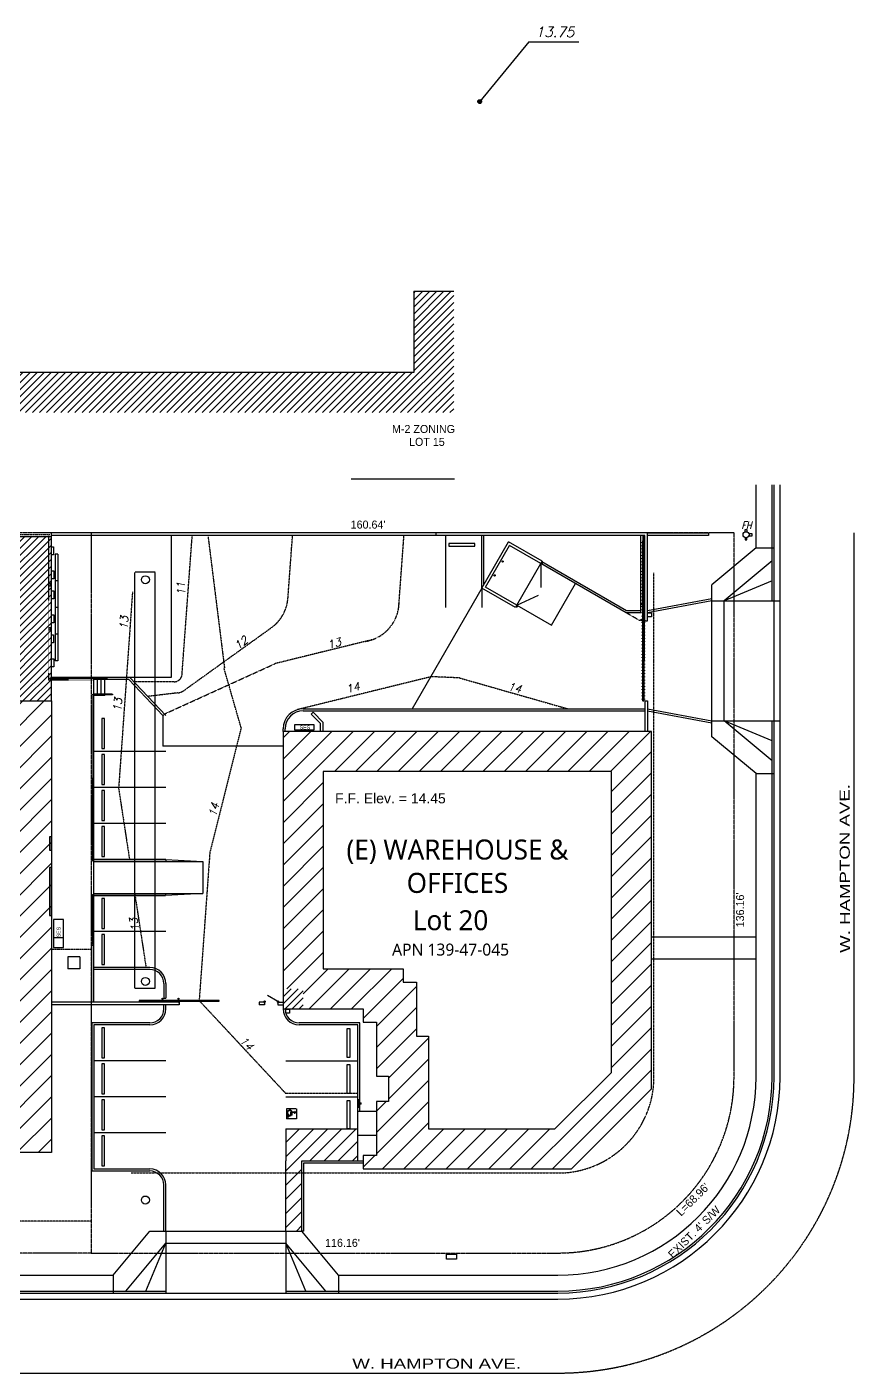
# Model space of a CAD drawing. Extents: x -13328 to 38686, y -10157 to 7853.
# Drawn here: x 26599 to 29079, y 3816 to 7853 of the extents above; entities that cross this region are included whole.
import ezdxf
from ezdxf.enums import TextEntityAlignment as Align

# ---------------------------------------------------------------- set-up
doc = ezdxf.new("R2010")
doc.units = 0
doc.header["$LTSCALE"] = 1.5
doc.header["$MEASUREMENT"] = 0
for name, pattern in [('CENTER2', [1.125, 0.75, -0.125, 0.125, -0.125]), ('DOT', [0.25, 0, -0.25]), ('HIDDEN', [0.375, 0.25, -0.125]), ('HIDDEN2', [0.1875, 0.125, -0.0625]), ('PHANTOM2', [1.25, 0.625, -0.125, 0.125, -0.125, 0.125, -0.125])]:
    doc.linetypes.add(name, pattern=pattern)
doc.layers.get('0').update_dxf_attribs({"color": 8})
doc.layers.get('DEFPOINTS').update_dxf_attribs({"color": 11})
for name, color, linetype in [('A-BLDG-OUTLINE', 6, 'Continuous'), ('A-canopy', 8, 'CENTER2'), ('A-guardrail-handrail', 1, 'Continuous'), ('C-Conc-curb', 3, 'Continuous'), ('C-curb-exs', 41, 'Continuous'), ('C-EP', 1, 'Continuous'), ('C-grades', 2, 'Continuous'), ('C-grades-contour', 140, 'Continuous'), ('C-grades-contour-exs', 8, 'HIDDEN'), ('C-PROP-LINE', 7, 'PHANTOM2'), ('C-Reservoir', 1, 'HIDDEN2'), ('C-setbacks', 1, 'HIDDEN'), ('C-STRIPE-exs', 8, 'Continuous'), ('C-Uility-abv-grnd', 2, 'Continuous'), ('Demo', 8, 'CENTER2'), ('DOORWINDO', 7, 'Continuous'), ('Hatch-walls', 8, 'Continuous'), ('S-col', 7, 'Continuous'), ('TEXT', 7, 'Continuous'), ('Text-Utility', 1, 'Continuous'), ('Text2', 2, 'Continuous'), ('TEXT9', 9, 'Continuous'), ('UTILITY', 4, 'Continuous')]:
    doc.layers.add(name, color=color, linetype=linetype)
doc.styles.add('ARIAL', font='arial.ttf')
doc.styles.add('L60', font='simplex', dxfattribs={"width": 0.8, "oblique": 15, "height": 1.8})
doc.styles.add('LUCIDA', font='l_10646.ttf')
doc.styles.add('SIMP210', font='ROMANS.SHX', dxfattribs={"oblique": 15, "height": 34})
pattern_1 = [(45, (25232.4, 4477.275), (-31.8198, 31.8198), [])]
pattern_2 = [(45, (27857.425, 3843.948), (-10.6066, 10.6066), [])]

# ---------------------------------------------------------------- blocks, each defined once
blk = doc.blocks.new('HANDICAP')
for p, q in [((-30, 30), (30, 30)), ((-30, 29.9), (-30, -30)), ((30, 30), (30, -30)), ((-30, -30), (30, -30))]:
    blk.add_line(p, q)
at = {"linetype": 'Continuous'}
for p, q in [((-13.2, 1.6), (-13.8, 5.1)), ((-8.8, -4.5), (-13.1, 20.1)), ((-7.1, 5.4), (-9, 15.8)), ((8, 5.4), (-7.1, 5.4)), ((8, 2.1), (-6.6, 2.1)), ((-6, -1.2), (-6.6, 2.1)), ((8, 5.4), (8, 2.1)), ((-8.8, -4.5), (7.9, -4.6)), ((-6, -1.2), (10.3, -1.2)), ((9, -17.5), (7.4, -12.9)), ((7.9, -4.6), (14.8, -23.4)), ((16.8, -19.1), (10.3, -1.2)), ((14.8, -23.4), (22, -20.8)), ((20.9, -17.6), (16.8, -19.1)), ((22, -20.8), (20.9, -17.6))]:
    blk.add_line(p, q, dxfattribs=at)
for centre, radius, start, end in [((-5.6, -9.4), 16.7, 119.8345, 331.02895), ((-5.6, -9.4), 13.4, 124.98237, 344.70333), ((-8.1, 20.8), 5.02, 260.47286, 188.0079)]:
    blk.add_arc(centre, radius, start, end, dxfattribs=at)
blk = doc.blocks.new('FH')
at = {"layer": 'C-Uility-abv-grnd'}
for p, q in [((-5.8, 1.5), (-10.4, 1.5)), ((-10.4, 1.5), (-10.4, -1.5)), ((5.8, 1.5), (10.4, 1.5)), ((10.4, 1.5), (10.4, -1.5)), ((-10.4, -1.5), (-5.8, -1.5)), ((-2, -5.7), (-2, -12)), ((-2, -12), (2, -12)), ((2, -12), (2, -5.7)), ((10.4, -1.5), (5.8, -1.5))]:
    blk.add_line(p, q, dxfattribs=at)
blk.add_circle((0, 0), 6, dxfattribs=at)

msp = doc.modelspace()

# ---------------------------------------------------------------- hatches: boundary and pattern name
at = {"layer": 'C-grades'}
h = msp.add_hatch(color=256, dxfattribs=at)
h.dxf.hatch_style = 1
h.paths.add_polyline_path([(27957.3161, 7634.3877, 0.468455589), (27950.5428, 7628.7448, 0.468455589), (27957.3161, 7623.1019)])
h.paths.add_polyline_path([(27962.0173, 7628.7448, 0.361975135), (27957.3161, 7634.3877), (27957.3161, 7623.1019, 0.361975135)])
at = {"layer": 'Hatch-walls'}
h = msp.add_hatch(dxfattribs=at)
h.set_pattern_fill('ANSI31', color=256, scale=120)
h.set_pattern_definition(pattern_2)
h.paths.add_polyline_path([(25166.7441, 7315.7678), (25046.7441, 7315.7678), (25046.7441, 6695.9878), (27878.7441, 6695.9878), (27878.7441, 7059.8854), (27758.7441, 7059.8854), (27758.7441, 6815.9878), (25166.7441, 6815.9878)])
at = {"layer": 'Hatch-walls', "transparency": 33554684}
h = msp.add_hatch(dxfattribs=at)
h.set_pattern_fill('ANSI31', color=256, scale=120)
h.set_pattern_definition([(45, (25232.4, 4477.275), (-10.6066, 10.6066), [])])
h.paths.add_polyline_path([(25040.1851, 6323.9878), (25040.1851, 5879.4188), (25232.1851, 5879.4188), (25232.1851, 5831.4188), (26671.0844, 5831.4188), (26671.0641, 6323.9939)])
h.paths.add_polyline_path([(26550.5906, 6203.9878), (26550.5906, 5951.4188), (25352.1851, 5951.4188), (25352.1851, 5999.4188), (25160.1851, 5999.4188), (25160.1851, 6203.9878)], flags=16)
h.paths.add_polyline_path([(25740.0902, 5948.9147), (25740.0902, 6050.1647), (25702.4378, 6060.2536), (25702.4378, 5959.0036)], flags=16)
at = {"layer": 'Hatch-walls'}
h = msp.add_hatch(dxfattribs=at)
h.set_pattern_fill('ANSI31', color=256, scale=360)
h.set_pattern_definition(pattern_1)
h.paths.add_polyline_path([(26552.3994, 5725.2787), (26552.3994, 4597.2747), (25352.3994, 4597.2747), (25352.3994, 5725.2787)], flags=16)
h.paths.add_polyline_path([(25833.779, 4858.3492), (26121.3736, 4858.3492), (26121.3736, 5015.9303), (25833.779, 5015.9303)], flags=8)
h.paths.add_polyline_path([(25655.1149, 5007.1131), (26328.7366, 5007.1131), (26328.7366, 5264.6942), (25655.1149, 5264.6942)], flags=8)
h.paths.add_polyline_path([(25422.5718, 5831.4188), (25376.7251, 5831.4188), (25376.7251, 5831.2938), (25239.3628, 5831.2835), (25239.3617, 5845.2787), (25232.3994, 5845.2787), (25232.3994, 4477.2747), (26672.3994, 4477.2747), (26672.3994, 5831.3914), (25422.5708, 5831.2973)])
h = msp.add_hatch(dxfattribs=at)
h.set_pattern_fill('ANSI31', color=256, scale=360)
h.set_pattern_definition(pattern_1)
h.paths.add_polyline_path([(28471.0641, 5739.9878), (27367.0641, 5739.9878), (27367.0641, 4967.9878), (27427.0641, 4967.9878), (27427.0641, 4907.9878), (27607.0641, 4907.9878), (27607.0641, 4867.9878), (27647.0641, 4867.9878), (27647.0641, 4705.9878), (27683.0641, 4705.9878), (27683.0641, 4629.9878), (27647.0641, 4629.9878), (27647.0641, 4467.9878), (27607.0641, 4467.9878), (27607.0641, 4427.9878), (28231.0076, 4427.9878), (28471.0641, 4668.0443)])
h.paths.add_polyline_path([(28351.0641, 5619.9878), (28351.0641, 4717.7499), (28237.4152, 4604.101), (28237.4375, 4445.7314), (28227.6939, 4435.9878), (27655.0641, 4435.9878), (27655.0641, 4621.9878), (27691.0641, 4621.9878), (27691.0641, 4713.9878), (27655.0641, 4713.9878), (27655.0641, 4921.4878), (27767.0641, 4921.4878), (27767.0641, 4987.9878), (27727.0641, 4987.9878), (27727.0641, 5027.9878), (27487.0641, 5027.9878), (27487.0641, 5619.9878)], flags=16)
h.paths.add_polyline_path([(27803.0641, 4825.9878), (27767.0641, 4825.9878), (27767.0641, 4921.4878), (27655.0641, 4921.4878), (27655.0641, 4713.9878), (27691.0641, 4713.9878), (27691.0641, 4621.9878), (27655.0641, 4621.9878), (27655.0641, 4435.9878), (28227.6939, 4435.9878), (28237.4375, 4445.7314), (28237.4152, 4604.101), (28181.302, 4547.9878), (27803.0641, 4547.9878)], flags=0)
h.paths.add_polyline_path([(27618.9606, 5140.8479), (28272.7985, 5140.8479), (28272.7985, 5399.929), (27618.9606, 5399.929)], flags=8)
h.paths.add_polyline_path([(27890.9528, 5441.2913), (28088.1834, 5441.2913), (28088.1834, 5487.8261), (27890.9528, 5487.8261)], flags=8)
h.paths.add_polyline_path([(27754.7761, 5486.2657), (28107.931, 5486.2657), (28107.931, 5532.8312), (27754.7761, 5532.8312)], flags=8)
h.paths.add_polyline_path([(27979.7249, 4726.0263), (28176.9554, 4726.0263), (28176.9554, 4772.5611), (27979.7249, 4772.5611)], flags=8)
h.paths.add_polyline_path([(27892.5239, 4771.0263), (28192.0942, 4771.0263), (28192.0942, 4817.5611), (27892.5239, 4817.5611)], flags=8)
h = msp.add_hatch(dxfattribs=at)
h.set_pattern_fill('ANSI31', color=256, scale=120)
h.set_pattern_definition(pattern_2)
h.paths.add_polyline_path([(27427.0641, 4967.9878), (27367.0641, 4967.9878), (27367.0641, 4907.9878), (27427.0641, 4907.9878)])
h = msp.add_hatch(dxfattribs=at)
h.set_pattern_fill('ANSI31', color=256, scale=360)
h.set_pattern_definition(pattern_1)
h.paths.add_polyline_path([(27803.0641, 4825.9878), (27767.0641, 4825.9878), (27767.0641, 4921.4878), (27655.0641, 4921.4878), (27655.0641, 4713.9878), (27691.0641, 4713.9878), (27691.0641, 4621.9878), (27655.0641, 4621.9878), (27655.0641, 4435.9878), (28227.6939, 4435.9878), (28237.4375, 4445.7314), (28237.4152, 4604.101), (28181.302, 4547.9878), (27803.0641, 4547.9878)])

# ---------------------------------------------------------------- linework, layer by layer
at = {"layer": 'A-BLDG-OUTLINE'}
for q in [(25040.1851, 6323.9878), (26671.0844, 5831.4188)]:
    msp.add_line((26671.0641, 6323.9878), q, dxfattribs=at)
for points in [[(26672.1851, 5831.4188), (26672.3994, 4477.2747), (25232.3994, 4477.2747), (25232.1851, 5831.4188)], [(27367.0641, 4907.9878), (27607.0641, 4907.9878), (27607.0641, 4867.9878), (27647.0641, 4867.9878), (27647.0641, 4705.9878), (27683.0641, 4705.9878), (27683.0641, 4629.9878), (27647.0641, 4629.9878), (27647.0641, 4467.9878), (27607.0641, 4467.9878), (27607.0641, 4427.9878), (28231.0076, 4427.9878), (28471.0641, 4668.0443), (28471.0641, 5739.9878), (27367.0641, 5739.9878)]]:
    msp.add_lwpolyline(points, close=True, dxfattribs=at)
at = {"layer": 'A-canopy', "ltscale": 0.25}
msp.add_line((26672.301, 5087.2604), (26793.0641, 5087.2604), dxfattribs=at)
at = {"layer": 'A-guardrail-handrail'}
for p, q in [((26837.616, 5899.9878), (26668.5726, 5899.9878)), ((26837.616, 5897.9878), (26668.5726, 5897.9878)), ((26796.0641, 5850.9878), (26795.3491, 5352.2373)), ((26854.0641, 5851.9878), (26797.0641, 5851.9878)), ((26798.0641, 5849.9878), (26797.3491, 5352.0977)), ((26854.0641, 5849.9878), (26798.0641, 5849.9878)), ((26795.3491, 5250.044), (26795.3491, 5103.0915)), ((26797.3491, 5250.044), (26797.3491, 5103.0915))]:
    msp.add_line(p, q, dxfattribs=at)
for centre in [(26668.5726, 5898.9878), (26837.616, 5898.9878), (26797.0641, 5850.9878), (26854.0641, 5850.9878), (26796.3491, 5352.2373), (26796.3491, 5250.044), (26796.3491, 5103.0915)]:
    msp.add_circle(centre, 1, dxfattribs=at)
at = {"layer": 'C-Conc-curb', "color": 1, "linetype": 'HIDDEN', "ltscale": 0.2}
for p in [(26663.0641, 6326.1552), (26799.0641, 5893.9878)]:
    msp.add_line(p, (26663.0641, 5893.9878), dxfattribs=at)
at = {"layer": 'C-Conc-curb'}
for points in [[(26670.5499, 6294.0278), (26678.5499, 6294.0278), (26678.5499, 6270.0278), (26670.5499, 6270.0278)], [(26671.0641, 6222.0278), (26679.0641, 6222.0278), (26679.0641, 6198.0278), (26671.0641, 6198.0278)], [(26671.0641, 6162.0278), (26679.0641, 6162.0278), (26679.0641, 6138.0278), (26671.0641, 6138.0278)], [(26671.5784, 6090.0278), (26679.5784, 6090.0278), (26679.5784, 6066.0278), (26671.5784, 6066.0278)], [(26670.5499, 6030.0278), (26678.5499, 6030.0278), (26678.5499, 6006.0278), (26670.5499, 6006.0278)], [(26671.0641, 5958.0278), (26679.0641, 5958.0278), (26679.0641, 5934.0278), (26671.0641, 5934.0278)]]:
    msp.add_lwpolyline(points, dxfattribs=at)
at = {"layer": 'C-curb-exs'}
for p, q in [((28784.7441, 6290.0903), (28784.7441, 6479.9878)), ((28832.7441, 6131.9887), (28832.7441, 6479.9878)), ((28838.7441, 4703.9878), (28838.7441, 6479.9878)), ((28856.7441, 4703.9878), (28856.7441, 6479.9878)), ((26791.0641, 6335.9552), (26640.349, 6335.9552)), ((26671.0641, 6335.9552), (26671.0641, 5901.9878)), ((26791.0641, 6327.9878), (26671.0641, 6327.9878)), ((27824.628, 6335.9878), (26791.0641, 6335.9878)), ((27824.628, 6327.9878), (26791.0641, 6327.9878)), ((27031.0641, 6327.9878), (27031.0641, 5901.9878)), ((27824.628, 6335.9878), (27824.628, 6327.9878)), ((28451.0641, 6327.9878), (27825.7086, 6327.9878)), ((27962.8924, 6169.9887), (27962.8924, 6327.9878)), ((27962.8924, 6169.9887), (28042.8924, 6308.5527)), ((27968.8924, 6180.381), (27968.8924, 6327.9878)), ((27973.8206, 6172.9169), (28045.8206, 6297.6245)), ((28143.3513, 6250.5527), (28042.8924, 6308.5527)), ((28139.3513, 6243.6245), (28045.8206, 6297.6245)), ((28459.0641, 6335.9878), (28641.8241, 6335.9878)), ((28641.8241, 6327.9878), (28459.0641, 6327.9878)), ((28641.8241, 6335.9878), (28641.8241, 6327.9878)), ((26683.0641, 6272.0274), (26683.0641, 5952.0258)), ((26691.0641, 6272.0274), (26683.0641, 6272.0274)), ((26691.0641, 6272.0274), (26691.0641, 5952.0258)), ((28784.7441, 6290.0903), (28652.7441, 6180.0911)), ((28784.7441, 6290.0903), (28838.7441, 6290.0903)), ((28067.3513, 6118.9169), (28139.3513, 6243.6245)), ((28143.3513, 6250.5527), (28139.3513, 6243.6245)), ((28139.3513, 6243.6245), (28139.3513, 6171.6245)), ((28396.6718, 6101.9887), (28142.3513, 6248.8207)), ((26691.0641, 6192.027), (26683.0641, 6192.027)), ((28171.2744, 6058.9169), (28243.2744, 6183.6245)), ((28652.7441, 6131.9887), (28652.7441, 6180.0911)), ((27962.8924, 6169.9887), (27753.8916, 5807.9887)), ((28063.3513, 6111.9887), (27962.8924, 6169.9887)), ((28067.3513, 6118.9169), (27973.8206, 6172.9169)), ((28067.3513, 6118.9169), (28133.0143, 6148.4528)), ((26691.0641, 6112.0266), (26683.0641, 6112.0266)), ((28067.3513, 6118.9169), (28063.3513, 6111.9887)), ((28067.3513, 6118.9169), (28171.2744, 6058.9169)), ((28439.0641, 6095.9887), (28395.0641, 6095.9887)), ((28439.0641, 6101.9887), (28396.6718, 6101.9887)), ((28652.7441, 6131.9887), (28459.0641, 6095.9887)), ((28652.7441, 5771.9869), (28652.7441, 6131.9887)), ((28652.7441, 6131.9887), (28856.7441, 6131.9887)), ((26691.0641, 6032.0262), (26683.0641, 6032.0262)), ((26691.0641, 5952.0258), (26683.0641, 5952.0258)), ((27031.0641, 5901.9878), (26671.0641, 5901.9878)), ((26799.0641, 4927.9878), (26799.0641, 5901.9878)), ((26904.4833, 5895.9878), (26799.0641, 5895.9878)), ((26904.4833, 5895.9878), (26799.0641, 5895.9878)), ((26810.0641, 5847.9878), (26810.0641, 5895.9878)), ((26821.0641, 5847.9878), (26821.0641, 5895.9878)), ((26832.0641, 5847.9878), (26832.0641, 5895.9878)), ((27006.5819, 5787.9878), (26904.4833, 5895.9878)), ((27015.0641, 5787.9878), (26907.0641, 5901.9878)), ((26832.0641, 5847.9878), (26799.0641, 5847.9878)), ((27006.5819, 5787.9878), (27006.5819, 5695.9882)), ((27006.7991, 5787.9878), (27011.1548, 5792.1142)), ((27427.0641, 5807.9887), (28451.0641, 5807.9887)), ((28459.0641, 5807.9887), (28652.7441, 5771.9887)), ((28652.7441, 5723.8844), (28652.7441, 5771.9887)), ((28652.7441, 5771.9869), (28700.7441, 5771.9869)), ((28700.7441, 5771.9878), (28856.7441, 5771.9878)), ((28832.7441, 4703.9878), (28832.7441, 5771.9878)), ((27367.0641, 5695.9882), (27006.5819, 5695.9882)), ((28784.7441, 5613.8852), (28652.7441, 5723.8844)), ((28784.7441, 4703.9878), (28784.7441, 5613.8852)), ((28784.7441, 5613.8852), (28838.7441, 5613.8852)), ((26799.0641, 5355.9988), (27015.0641, 5355.9878)), ((27015.0641, 5355.9878), (26799.0641, 5355.9878)), ((26799.0641, 5349.9988), (27126.0275, 5349.9988)), ((27014.6829, 5355.9988), (27014.6617, 5349.9988)), ((27014.6829, 5355.9878), (27126.0275, 5349.9988)), ((27126.0275, 5349.9988), (27126.0275, 5253.9988)), ((26799.0641, 5253.9988), (27126.0275, 5253.9988)), ((27014.3021, 5247.9878), (26799.0641, 5247.9878)), ((26799.0641, 5247.98), (27014.3021, 5247.9878)), ((27014.3228, 5253.9988), (27014.3016, 5247.9877)), ((27126.0275, 5253.9988), (27014.3016, 5247.9877)), ((26708.3994, 5120.8413), (26678.3994, 5120.8413)), ((26793.0641, 4927.9677), (26793.0641, 5099.2604)), ((26793.0641, 5099.2604), (26799.0641, 5099.2604)), ((28471.0656, 5124.2849), (28784.7441, 5124.2849)), ((26757.4934, 5064.1912), (26721.4934, 5064.1912)), ((26721.4934, 5064.1912), (26721.4934, 5028.1912)), ((26757.4934, 5064.1912), (26757.4934, 5028.1912)), ((28471.0656, 5058.2849), (28784.7441, 5058.2849)), ((26757.4934, 5028.1912), (26721.4934, 5028.1912)), ((26967.0641, 5031.9878), (26799.0641, 5031.9878)), ((27009.0641, 4983.9878), (27009.0641, 4939.9878)), ((27015.0641, 4983.9878), (27015.0641, 4939.9878)), ((26793.0641, 4927.9677), (26672.3281, 4927.9677)), ((27351.0641, 4929.9878), (27319.8872, 4947.9878)), ((26791.0641, 4919.9878), (26672.3294, 4919.969)), ((27009.0641, 4907.9878), (27009.0641, 4919.9878)), ((27015.0641, 4907.9878), (27015.0641, 4919.9878)), ((26967.0641, 4865.9878), (26793.0641, 4865.9878)), ((26967.0641, 4859.9878), (26799.0641, 4859.9878)), ((27597.0641, 4865.9878), (27415.0641, 4865.9878)), ((27591.0641, 4859.9878), (27415.0641, 4859.9878)), ((27591.0641, 4527.9878), (27591.0641, 4859.9878)), ((27597.0641, 4599.9878), (27597.0641, 4865.9878)), ((22808.6106, 4055.9878), (28190.7441, 4055.9878)), ((22808.6106, 4037.9878), (28190.7441, 4037.9878)), ((25165.0641, 4061.9878), (27015.0632, 4061.9878)), ((27375.0076, 4061.9878), (28190.7441, 4061.9878))]:
    msp.add_line(p, q, dxfattribs=at)
at = {"layer": 'C-curb-exs', "linetype": 'Continuous'}
for p, q in [((28459.0641, 6335.9878), (27825.8048, 6335.9878)), ((28439.0641, 6095.9887), (28439.0641, 6327.9878)), ((28446.0641, 5831.9887), (28446.0641, 6327.9878)), ((28448.0641, 5831.9887), (28448.0641, 6327.9878)), ((28451.0641, 6071.9887), (28451.0641, 6327.9878)), ((28459.0641, 6071.9887), (28459.0641, 6335.9878)), ((28395.0641, 6095.9887), (28139.3513, 6243.6245)), ((28652.7441, 6138.0914), (28459.1169, 6102.1012)), ((28451.0641, 6071.9887), (28459.0641, 6071.9887)), ((28446.0641, 5831.9887), (28448.0641, 5831.9887)), ((28451.0641, 5831.9887), (28459.0641, 5831.9887)), ((28451.0641, 5831.2953), (28451.7574, 5831.9887)), ((28451.1169, 5831.9887), (28451.1169, 5739.9878)), ((28459.1169, 5831.9887), (28459.1169, 5739.9878)), ((27427.0641, 5801.9887), (28451.0641, 5801.9887)), ((27456.4367, 5797.9289), (27450.7799, 5792.272)), ((27479.0641, 5763.9878), (27450.7799, 5792.272)), ((27487.0641, 5767.3015), (27456.4367, 5797.9289)), ((28459.1169, 5801.8761), (28652.7441, 5765.8859)), ((27367.0641, 5739.9878), (27367.0641, 5747.9887)), ((27373.0641, 5739.9878), (27373.0641, 5747.9887)), ((27479.0641, 5739.9878), (27479.0641, 5763.9878)), ((27487.0641, 5739.9878), (27487.0641, 5767.3015)), ((26967.0641, 5025.9878), (26799.0641, 5025.9878)), ((27055.0641, 4927.9878), (26793.0641, 4927.9878)), ((27009.0641, 4939.9878), (27015.0641, 4939.9878)), ((27055.0641, 4927.9878), (27055.0641, 4919.9878)), ((27295.0641, 4927.9878), (27295.0641, 4919.9878)), ((27311.0641, 4927.9878), (27295.0641, 4927.9878)), ((27311.0641, 4927.9878), (27311.0641, 4919.9878)), ((27351.0641, 4927.9878), (27367.0641, 4927.9878)), ((27351.0641, 4927.9878), (27351.0641, 4919.9878)), ((27055.0641, 4919.9878), (26791.0641, 4919.9878)), ((27311.0641, 4919.9878), (27295.0641, 4919.9878)), ((27310.6539, 4919.9878), (27311.0641, 4920.3979)), ((27351.0641, 4919.9878), (27367.0641, 4919.9878)), ((26793.0641, 4865.9878), (26793.0641, 4421.9878)), ((26799.0641, 4859.9878), (26799.0641, 4427.9878)), ((27594.2635, 4611.291), (27594.2635, 4637.5771)), ((27647.0641, 4599.9878), (27591.0641, 4599.9878)), ((27647.0641, 4527.9878), (27591.0641, 4527.9878)), ((27591.0641, 4451.9878), (27591.0641, 4527.9878)), ((27423.0076, 4451.9878), (27607.0641, 4451.9878)), ((27423.0076, 4241.9878), (27423.0076, 4451.9878)), ((27429.0076, 4445.9878), (27607.0641, 4445.9878)), ((27429.0076, 4241.9878), (27429.0076, 4445.9878)), ((26793.0641, 4421.9878), (26967.0641, 4421.9878)), ((26799.0641, 4427.9878), (26967.0641, 4427.9878)), ((27009.0641, 4241.9878), (27009.0641, 4379.9878)), ((27015.0641, 4241.9878), (27015.0641, 4379.9878)), ((26856.9607, 4109.9878), (26966.9598, 4241.9878)), ((26856.9607, 4109.9878), (26966.9598, 4241.9878)), ((26966.9598, 4241.9878), (27015.0641, 4241.9878)), ((27015.0623, 4241.9878), (27375.0076, 4241.9878)), ((27015.0623, 4241.9878), (27015.0623, 4193.9878)), ((27375.0076, 4241.9878), (27375.0076, 4055.9878)), ((27375.0076, 4241.9878), (27423.1101, 4241.9878)), ((27533.1092, 4109.9878), (27423.1101, 4241.9878)), ((27429.0076, 4241.9878), (27423.1101, 4241.9878)), ((27015.0632, 4193.9878), (27015.0632, 4055.9878)), ((26061.7609, 4109.9878), (26856.9607, 4109.9878)), ((26856.9607, 4109.9878), (26856.9607, 4055.9878)), ((27533.1092, 4109.9878), (27663.2319, 4109.9878)), ((27533.1092, 4109.9878), (27533.1092, 4055.9878)), ((27533.1092, 4109.9878), (28190.7441, 4109.9878))]:
    msp.add_line(p, q, dxfattribs=at)
at = {"layer": 'C-curb-exs', "color": 22}
for p, q in [((28832.7441, 6251.9878), (28688.7441, 6131.9887)), ((28832.7441, 6191.9878), (28688.7441, 6131.9887)), ((28688.7441, 5771.9869), (28688.7441, 6131.9887)), ((28832.7441, 5711.9878), (28688.7441, 5771.9869)), ((28832.7441, 5651.9878), (28688.7441, 5771.9869))]:
    msp.add_line(p, q, dxfattribs=at)
at = {"layer": 'C-curb-exs', "linetype": 'HIDDEN'}
msp.add_line((28436.6333, 6071.9887), (28395.0641, 6095.9887), dxfattribs=at)
at = {"layer": 'C-curb-exs', "linetype": 'DOT'}
for p, q in [((27311.0641, 4919.9878), (27311.0641, 4927.9878)), ((27351.0641, 4919.9878), (27351.0641, 4927.9878))]:
    msp.add_line(p, q, dxfattribs=at)
at = {"layer": 'C-curb-exs', "color": 22, "linetype": 'Continuous'}
for p, q in [((26895.0632, 4061.9878), (27015.0623, 4205.9878)), ((26955.0632, 4061.9878), (27015.0623, 4205.9878)), ((27015.0623, 4205.9878), (27375.0076, 4205.9878)), ((27435.0067, 4061.9878), (27375.0076, 4205.9878)), ((27495.0067, 4061.9878), (27375.0076, 4205.9878))]:
    msp.add_line(p, q, dxfattribs=at)
at = {"layer": 'C-curb-exs'}
for points in [[(27941.9192, 6303.9878), (27863.9192, 6303.9878), (27863.9192, 6295.9878), (27941.9192, 6295.9878)], [(26823.0641, 5779.0146), (26823.0641, 5689.0146), (26831.0641, 5689.0146), (26831.0641, 5779.0146)], [(26823.0641, 5671.0146), (26823.0641, 5581.0146), (26831.0641, 5581.0146), (26831.0641, 5671.0146)], [(26823.0641, 5563.0146), (26823.0641, 5473.0146), (26831.0641, 5473.0146), (26831.0641, 5563.0146)], [(26823.0641, 5455.0146), (26823.0641, 5365.0146), (26831.0641, 5365.0146), (26831.0641, 5455.0146)], [(26823.0641, 5239.0146), (26823.0641, 5149.0146), (26831.0641, 5149.0146), (26831.0641, 5239.0146)], [(26678.3994, 5092.1696), (26708.3994, 5092.1696), (26708.3994, 5176.1696), (26678.3994, 5176.1696)], [(26823.0641, 5131.0146), (26823.0641, 5041.0146), (26831.0641, 5041.0146), (26831.0641, 5131.0146)], [(26823.0641, 4851.0146), (26823.0641, 4761.0146), (26831.0641, 4761.0146), (26831.0641, 4851.0146)], [(27567.0641, 4849.5012), (27567.0641, 4762.4743), (27559.0641, 4762.4743), (27559.0641, 4849.5012)], [(26823.0641, 4743.0146), (26823.0641, 4653.0146), (26831.0641, 4653.0146), (26831.0641, 4743.0146)], [(27567.0641, 4741.5012), (27567.0641, 4654.4743), (27559.0641, 4654.4743), (27559.0641, 4741.5012)], [(26823.0641, 4635.0146), (26823.0641, 4545.0146), (26831.0641, 4545.0146), (26831.0641, 4635.0146)], [(27567.0641, 4633.5012), (27567.0641, 4547.9878), (27559.0641, 4547.9878), (27559.0641, 4633.5012)], [(26823.0641, 4527.0146), (26823.0641, 4437.0146), (26831.0641, 4437.0146), (26831.0641, 4527.0146)]]:
    msp.add_lwpolyline(points, close=True, dxfattribs=at)
at = {"layer": 'C-curb-exs', "linetype": 'Continuous'}
msp.add_lwpolyline([(28446.0641, 5951.9887), (28446.0641, 6199.9887), (28448.0641, 6199.9887), (28448.0641, 5951.9887), (28446.0641, 5951.9887)], dxfattribs=at)
msp.add_lwpolyline([(27175.0641, 4932.9878), (26935.0641, 4932.9878), (26935.0641, 4930.9878), (27175.0641, 4930.9878)], close=True, dxfattribs=at)
at = {"layer": 'C-curb-exs'}
for centre, radius in [((28025.0167, 6249.5912), 2), ((28143.0834, 6246.0886), 2), ((26953.8851, 6195.0013), 12), ((28001.0167, 6208.022), 2), ((28067.0834, 6114.4528), 2), ((26953.8851, 4990.4845), 12), ((26953.8851, 4334.9332), 12)]:
    msp.add_circle(centre, radius, dxfattribs=at)
at = {"layer": 'C-curb-exs', "linetype": 'Continuous'}
for centre, radius in [((27005.0641, 4937.9878), 2), ((27053.0641, 4937.9878), 2), ((27311.0641, 4929.9878), 2), ((27351.0641, 4929.9878), 2), ((27597.2635, 4624.434), 3)]:
    msp.add_circle(centre, radius, dxfattribs=at)
for centre, radius, start, end in [((27427.0641, 5747.9887), 60, 90, 180), ((27427.0641, 5747.9887), 54, 90, 180), ((26967.0641, 4379.9878), 42, 0, 90)]:
    msp.add_arc(centre, radius, start, end, dxfattribs=at)
at = {"layer": 'C-curb-exs'}
for centre, radius, start, end in [((26967.0641, 4983.9878), 48, 0, 90), ((26967.0641, 4983.9878), 42, 0, 90), ((26967.0641, 4907.9878), 42, 270, 0), ((26967.0641, 4907.9878), 48, 270, 360), ((27415.0641, 4907.9878), 48, 180, 270), ((27415.0641, 4907.9878), 42, 180, 270), ((28190.7441, 4703.9878), 642, 270, 0), ((28190.7441, 4703.9878), 666, 270, 0), ((28190.7441, 4703.9878), 648, 270, 0), ((28190.7441, 4703.9878), 594, 270, 0), ((26967.0641, 4379.9878), 48, 0, 90)]:
    msp.add_arc(centre, radius, start, end, dxfattribs=at)
at = {"layer": 'C-EP', "linetype": 'CENTER2'}
for p, q in [((29078.7441, 4703.9878), (29078.7441, 6335.9878)), ((23191.0641, 3815.9878), (28190.7441, 3815.9878))]:
    msp.add_line(p, q, dxfattribs=at)
msp.add_arc((28190.7441, 4703.9878), 888, 270, 0, dxfattribs=at)
at = {"layer": 'C-grades'}
for q in [(27956.2801, 7628.7448), (28253.2406, 7808.3118)]:
    msp.add_line((28103.3475, 7808.3118), q, dxfattribs=at)
msp.add_circle((27956.2801, 7628.7448), 5.7372, dxfattribs=at)
at = {"layer": 'C-grades-contour'}
msp.add_line((27570.7818, 6497.0425), (27880.5336, 6497.0425), dxfattribs=at)
at = {"layer": 'C-grades-contour-exs'}
for p, q in [((27063.7306, 5911.0781), (27094.2046, 6326.7342)), ((27141.8349, 6323.1903, 1214.205), (27190.9242, 5930.7334, 14568)), ((27381.3087, 6139.8558), (27395.1017, 6327.9878)), ((27713.3659, 6111.7715), (27729.1246, 6326.7151)), ((26915.1623, 6158.8028), (26873.475, 5569.501, 1213.664)), ((27068.8231, 5862.3713), (27331.6414, 6051.1704)), ((27632.5731, 6014.6974, 1818.5012), (27342.9498, 5943.4424, -213.5198)), ((27010.9389, 5792.3422), (27342.9498, 5943.4424, -213.5198)), ((27240.9385, 5750.9373), (27189.2859, 5931.1762, 14568)), ((27811.0709, 5904.1396, 2819.4329), (27409.218, 5805.2732)), ((27895.8018, 5900.506, 1214.221), (27811.0709, 5904.1396, 2819.4329)), ((27895.8018, 5900.506, 1214.221), (28220.2547, 5807.9887)), ((27039.7774, 5888.833), (26919.4435, 5888.9206)), ((27051.5756, 5855.6768), (26961.0641, 5844.9878)), ((27240.9385, 5750.9373), (27146.9894, 5376.5024)), ((26873.475, 5569.501, 1213.664), (26906.1783, 5355.9933, 731.58)), ((27146.9894, 5376.5024), (27115.0641, 4932.9878)), ((26921.801, 5253.9988, 501.2841), (26955.8067, 5031.9878)), ((27115.0641, 4932.9878), (27373.4186, 4655.7882)), ((27373.4186, 4655.7882), (27591.0641, 4655.7882))]:
    msp.add_line(p, q, dxfattribs=at)
for centre, radius, start, end in [((27261.6299, 6148.6301), 120, 305.6920761, 355.8068357), ((27594.5391, 6128.5105, 1736.8464), 120, 279.1649866, 359.6320745), ((27039.7948, 5912.833), 24, 269.9582798, 355.8068357), ((27047.2362, 5892.4214), 37, 276.7351899, 305.6920761)]:
    msp.add_arc(centre, radius, start, end, dxfattribs=at)
at = {"layer": 'C-PROP-LINE'}
for p, q in [((26791.0641, 6335.9878), (22951.0641, 6335.9878)), ((26791.0641, 6335.9878), (26791.0641, 4175.9878)), ((28718.7441, 6335.9878), (26791.0641, 6335.9878)), ((28718.7441, 4703.9878), (28718.7441, 6335.9878)), ((26791.0641, 4175.9878), (22951.0641, 4175.9878)), ((26791.0641, 4175.9878), (28190.7441, 4175.9878))]:
    msp.add_line(p, q, dxfattribs=at)
msp.add_arc((28190.7441, 4703.9878), 528, 270, 0, dxfattribs=at)
at = {"layer": 'C-Reservoir'}
for p, q in [((26922.6556, 4969.1464), (26922.6556, 6217.1464)), ((26982.6556, 6217.1464), (26922.6556, 6217.1464)), ((26982.6556, 4969.1464), (26982.6556, 6217.1464)), ((26982.6556, 4969.1464), (26922.6556, 4969.1464))]:
    msp.add_line(p, q, dxfattribs=at)
at = {"layer": 'C-setbacks'}
for p, q in [((28478.7441, 4703.9878), (28478.7441, 6215.9878)), ((26911.0641, 4415.9878), (28190.7441, 4415.9878)), ((26791.0641, 4271.9878), (22951.0641, 4271.9878))]:
    msp.add_line(p, q, dxfattribs=at)
msp.add_arc((28190.7441, 4703.9878), 288, 270, 0, dxfattribs=at)
at = {"layer": 'C-STRIPE-exs'}
for p, q in [((27854.8924, 6111.9878), (27854.8924, 6327.9878)), ((27962.8924, 6169.9887), (27962.8924, 6111.9878)), ((27015.0641, 5679.9878), (26799.0641, 5679.9878)), ((27015.0641, 5571.9878), (26799.0641, 5571.9878)), ((27015.0641, 5463.9878), (26799.0641, 5463.9878)), ((27015.0641, 5139.9878), (26799.0641, 5139.9878)), ((27015.0641, 4751.9878), (26799.0641, 4751.9878)), ((27015.0641, 4643.9878), (26799.0641, 4643.9878)), ((27015.0641, 4535.9878), (26799.0641, 4535.9878))]:
    msp.add_line(p, q, dxfattribs=at)
at = {"layer": 'C-STRIPE-exs', "linetype": 'Continuous'}
for p, q in [((27375.0076, 4751.9878), (27591.0641, 4751.9878)), ((27375.0076, 4643.9878), (27591.0641, 4643.9878)), ((27375.0076, 4422.1915), (27500.8038, 4547.9878)), ((27375.0076, 4464.6179), (27458.3774, 4547.9878)), ((27375.0076, 4507.0443), (27415.951, 4547.9878)), ((27375.0076, 4547.9878), (27375.0076, 4451.9878)), ((27375.0076, 4547.9878), (27591.0641, 4547.9878)), ((27447.2302, 4451.9878), (27543.2302, 4547.9878)), ((27489.6566, 4451.9878), (27585.6566, 4547.9878)), ((27532.083, 4451.9878), (27591.0641, 4510.9688)), ((27375.0076, 4241.9878), (27375.0076, 4451.9878)), ((27574.5095, 4451.9878), (27591.0641, 4468.5424)), ((27375.0076, 4379.7651), (27423.0076, 4427.7651)), ((27375.0076, 4337.3387), (27423.0076, 4385.3387)), ((27375.0076, 4294.9123), (27423.0076, 4342.9123)), ((27375.0076, 4252.4859), (27423.0076, 4300.4859)), ((27406.9359, 4241.9878), (27423.0076, 4258.0595))]:
    msp.add_line(p, q, dxfattribs=at)
at = {"layer": 'DEFPOINTS'}
msp.add_line((27758.7441, 7059.8854), (27878.7441, 7059.8854), dxfattribs=at)
msp.add_lwpolyline([(27758.7441, 7059.8854), (27758.7441, 6815.9878), (25166.7441, 6815.9878), (25166.7441, 7315.7678)], dxfattribs=at)
for points in [[(27487.0641, 5027.9878), (27727.0641, 5027.9878), (27727.0641, 4987.9878), (27767.0641, 4987.9878), (27767.0641, 4825.9878), (27803.0641, 4825.9878), (27803.0641, 4547.9878), (28181.302, 4547.9878), (28351.0641, 4717.7499), (28351.0641, 5619.9878), (27487.0641, 5619.9878)], [(26666.3354, 5383.8915), (26672.3352, 5383.8915), (26672.3352, 5423.6415), (26666.3354, 5423.6415)], [(26666.3354, 5188.1696), (26672.2641, 5188.1696), (26672.2641, 5332.1696), (26666.3354, 5332.1696)]]:
    msp.add_lwpolyline(points, close=True, dxfattribs=at)
at = {"layer": 'Demo', "ltscale": 0.25}
msp.add_line((26667.6401, 6329.9878), (25036.9354, 6329.9878), dxfattribs=at)
at = {"layer": 'Demo', "ltscale": 0.15}
msp.add_line((26791.0641, 6327.9878), (26791.0641, 5943.9878, 1.6658), dxfattribs=at)
at = {"layer": 'DOORWINDO', "linetype": 'DOT'}
for p, q in [((28443.0641, 5831.9887), (28443.0641, 6311.9887)), ((28459.0641, 6071.9887), (28451.0641, 6071.9887)), ((28451.0641, 5831.9887), (28451.0641, 6071.9887)), ((28451.0641, 5831.9887), (28443.0641, 5831.9887)), ((27055.0641, 4919.9878), (27055.0641, 4927.9878))]:
    msp.add_line(p, q, dxfattribs=at)
at = {"layer": 'DOORWINDO', "linetype": 'Continuous'}
for centre in [(28441.0641, 6121.9887), (28441.0641, 6073.9887)]:
    msp.add_circle(centre, 2, dxfattribs=at)
at = {"layer": 'S-col'}
for points in [[(26663.9857, 6176.884), (26670.2763, 6176.884), (26670.2763, 6183.1715), (26663.9857, 6183.1715)], [(26663.9857, 6044.884), (26670.2763, 6044.884), (26670.2763, 6051.1715), (26663.9857, 6051.1715)]]:
    msp.add_lwpolyline(points, close=True, dxfattribs=at)
at = {"layer": 'UTILITY', "linetype": 'Continuous'}
for points in [[(28459.1727, 6095.3272), (28470.9837, 6095.3272), (28470.9837, 6083.8773), (28459.1727, 6083.8773)], [(27401.4243, 5760.5337), (27458.7972, 5760.5337), (27458.7972, 5743.381), (27401.4243, 5743.381)], [(27374.4555, 4906.8274), (27386.2665, 4906.8274), (27386.2665, 4895.3774), (27374.4555, 4895.3774)], [(27856.7037, 4172.2738), (27886.7037, 4172.2738), (27886.7037, 4157.2738), (27856.7037, 4157.2738)]]:
    msp.add_lwpolyline(points, close=True, dxfattribs=at)

# ---------------------------------------------------------------- block references
at = {"layer": 'C-STRIPE-exs', "linetype": 'Continuous', "xscale": 0.4999999999999999, "yscale": 0.4999999999999999, "rotation": 270.0000000000001}
msp.add_blockref('HANDICAP', (27391.444, 4593.6135), dxfattribs=at)
at = {"layer": 'C-Uility-abv-grnd', "xscale": 1.5, "yscale": 1.5, "zscale": 1.5, "rotation": 90}
msp.add_blockref('FH', (28754.8243, 6329.9406), dxfattribs=at)

# ---------------------------------------------------------------- texts
at = {"layer": 'C-grades', "insert": (28123.4162, 7852.6206), "char_height": 30.19473, "attachment_point": 1, "rotation": 359.9371171, "style": 'SIMP210'}
msp.add_mtext_dynamic_manual_height_columns('13.75', width=170.668275, gutter_width=1123084400416.28, heights=[0], dxfattribs=at)
at = {"layer": 'C-grades-contour-exs', "style": 'SIMP210', "oblique": 15}
for s, rotation, p in [('11', 92.6326833, (27080.4537, 6148.4099, 6008.0433)), ('13', 87.2174719, (26907.6934, 6044.4228, 1081.4673)), ('12', 36.7542469, (27235.2834, 5978.2175, 6008.0433)), ('13', 15.4924211, (27505.2154, 5980.5546, 6008.0433)), ('14', 15.4924211, (27561.0587, 5847.7524, 7417.7597)), ('14', 346.6115252, (28036.7538, 5857.3457, 607.1105)), ('13', 84.9458708, (26887.8837, 5797.6704, 1700.4498)), ('14', 75.3230236, (27172.2957, 5480.5585)), ('13', 101.1768986, (26943.7047, 5144.4552, 1213.478)), ('14', 314.4739024, (27229.4721, 4806.4219))]:
    msp.add_text(s, height=23.8, rotation=rotation, dxfattribs=at).set_placement(p, align=Align.BOTTOM_LEFT)
at = {"layer": 'TEXT', "color": 7, "style": 'ARIAL', "width": 1.333333}
msp.add_text('W. HAMPTON AVE.', height=30, rotation=90.2027778, dxfattribs=at).set_placement((29051.7959, 5076.1255), align=Align.MIDDLE_LEFT)
at = {"layer": 'TEXT', "style": 'ARIAL', "width": 1.333333}
msp.add_text('W. HAMPTON AVE.', height=30, dxfattribs=at).set_placement((27574.2241, 3844.2006), align=Align.MIDDLE_LEFT)
at = {"layer": 'Text-Utility', "style": 'L60', "oblique": 15, "width": 0.8}
msp.add_text('FH', height=21.6, rotation=359.9085211, dxfattribs=at).set_placement((28741.5514, 6347.5637))
at = {"layer": 'Text2'}
for s, p in [('M-2 ZONING', (27787.6987, 6634.9799)), ('LOT 15', (27797.8717, 6596.3654))]:
    msp.add_text(s, height=24, rotation=359.9468631, dxfattribs=at).set_placement(p, align=Align.CENTER)
for s, rotation, p in [("160.64'", 359.9468631, (27569.3067, 6360.3245)), ("136.16'", 89.9468631, (28736.8509, 5152.6211)), ("L=68.96'", 44.9468631, (28551.8807, 4293.1378)), ("116.16'", 359.9468631, (27492.5502, 4206.5321))]:
    msp.add_text(s, height=24, rotation=rotation, dxfattribs=at).set_placement(p, align=Align.MIDDLE_LEFT)
at = {"layer": 'Text2', "style": 'ARIAL'}
msp.add_text('F.F. Elev. = 14.45', height=30, dxfattribs=at).set_placement((27522.4908, 5515.3356), align=Align.BOTTOM_LEFT)
at = {"layer": 'Text2'}
msp.add_text("EXIST. 4' S/W", height=24, rotation=44.9468631, dxfattribs=at).set_placement((28535.3758, 4158.2064))
at = {"layer": 'TEXT9', "char_height": 60, "attachment_point": 1, "style": 'LUCIDA'}
for s, insert in [('\\pxqc;(E) WAREHOUSE & OFFICES', (27555.804, 5415.8565)), ('\\pxqc;Lot 20\\P{\\H0.6x;APN 139-47-045}', (27535.3172, 5203.9195))]:
    msp.add_mtext_dynamic_manual_height_columns(s, width=667.215039, gutter_width=1123084400416.28, heights=[394.7769], dxfattribs=dict(at, insert=insert))
at = {"layer": 'UTILITY', "color": 7, "style": 'ARIAL'}
msp.add_text('SES', height=11.25, dxfattribs=at).set_placement((27416.5874, 5746.5104))
msp.add_text('SES', height=11.25, rotation=90, dxfattribs=at).set_placement((26699.1818, 5122.4971))

doc.saveas('drawing.dxf')
